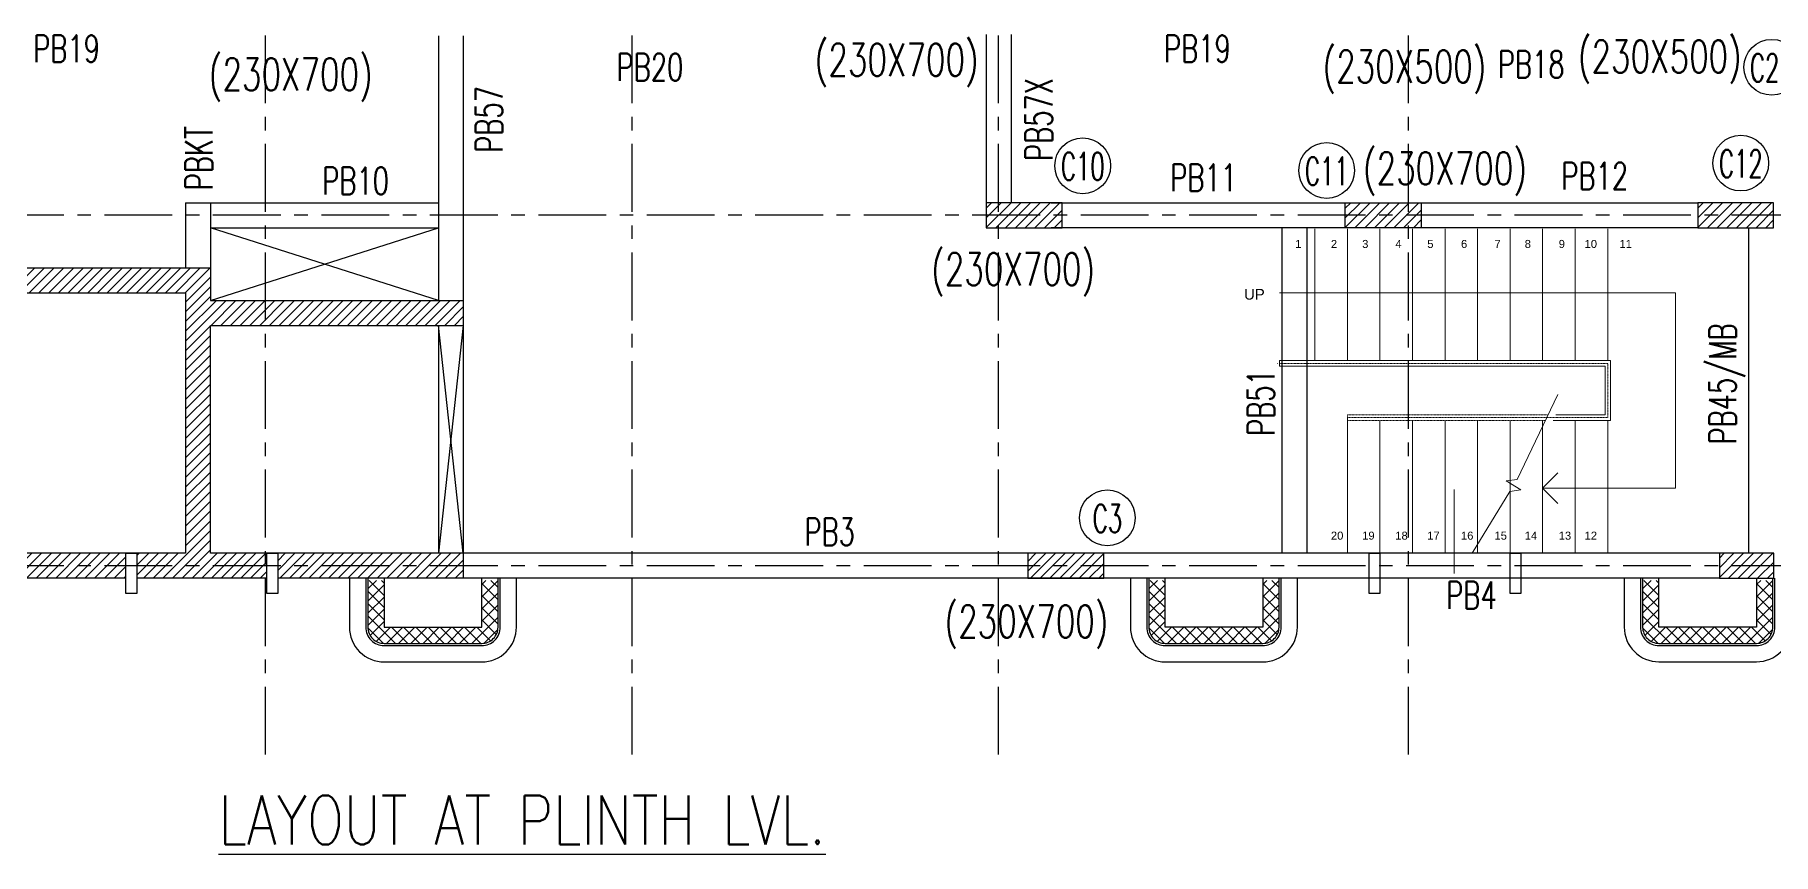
# Model space of a CAD drawing. Header units: millimetres. Extents: x 2659630 to 6742168, y -2425387 to -732288.
# Drawn here: x 2794846 to 2810872, y -957067 to -949518 of the extents above; entities that cross this region are included whole.
import ezdxf
from ezdxf.enums import TextEntityAlignment as Align

# ---------------------------------------------------------------- set-up
doc = ezdxf.new("R2010")
doc.units = ezdxf.units.MM
for name, pattern in [('CENTER', [2, 1.25, -0.25, 0.25, -0.25]), ('Hidden', [7.14375, 4.7625, -2.38125]), ('Overhead', [3.96875, 2.38125, -1.5875])]:
    doc.linetypes.add(name, pattern=pattern)
for name, color, linetype, lineweight in [('A-DETL-THIN', 151, 'Continuous', 18), ('A-FLOR-HRAL', 11, 'Continuous', 18), ('A-FLOR-HRAL-MBND', 5, 'Overhead', 18), ('A-STAIRS', 31, 'Continuous', 18), ('A-WALL', 113, 'Continuous', 9), ('G-ANNO-SYMB', 111, 'Continuous', 9), ('G-ANNO-TEXT', 231, 'Continuous', 9), ('S-STRS-MBND', 31, 'Overhead', 18)]:
    doc.layers.add(name, color=color, linetype=linetype, lineweight=lineweight)
for name, color, linetype in [('A-TEXT-0', 7, 'Continuous'), ('S-BEAM NO', 3, 'Continuous'), ('S-BEAM OUTER', 4, 'Continuous'), ('S-COLUMN', 1, 'Continuous'), ('S-COLUMN CIRCLE', 9, 'Continuous'), ('S-COLUMN HATCH', 8, 'Continuous'), ('S-COLUMN NO', 2, 'Continuous'), ('S-COLUMN SIZES', 2, 'Continuous'), ('S-GRIDE LINE', 8, 'CENTER'), ('S-TITIL', 6, 'Continuous')]:
    doc.layers.add(name, color=color, linetype=linetype)
doc.styles.add('Arial_3', font='arial.ttf', dxfattribs={"height": 97.584908})
doc.styles.add('Arial_4', font='arial.ttf', dxfattribs={"height": 73.76497})
doc.styles.add('ROMANS', font='r.shx', dxfattribs={"width": 0.7})
pattern_1 = [(45, (-427128.96, -191648.93), (-56.1266008, 56.1266008), []), (135, (-427128.96, -191648.93), (-56.1266008, -56.1266008), [])]
pattern_2 = [(45, (-419928.96, -191648.93), (-56.1266008, 56.1266008), []), (135, (-419928.96, -191648.93), (-56.1266008, -56.1266008), [])]
pattern_3 = [(45, (-415376.96, -191648.93), (-56.1266008, 56.1266008), []), (135, (-415376.96, -191648.93), (-56.1266008, -56.1266008), [])]

msp = doc.modelspace()

# ---------------------------------------------------------------- hatches: boundary and pattern name
at = {"layer": 'S-BEAM OUTER', "ltscale": 2500}
h = msp.add_hatch(dxfattribs=at)
h.set_pattern_fill('ANSI37', color=256, scale=25, style=0)
h.set_pattern_definition(pattern_1)
h.paths.add_polyline_path([(2797916.559, -954974.802), (2797916.559, -954750.006, 0.413814008), (2798066.559, -954899.802), (2798066.559, -954974.802), (2798966.56, -954974.803), (2798966.56, -954544.802), (2799116.56, -954544.802), (2799116.56, -954974.803, -0.414213562), (2798966.56, -955124.803), (2798066.56, -955124.803, -0.000000305), (2798066.559, -955124.803, -0.198911696), (2797960.493, -955080.868, -0.1989124), (2797916.559, -954974.802)])
h.paths.add_polyline_path([(2797916.56, -954544.802), (2798066.559, -954544.802), (2798066.559, -954899.802, -0.413814008), (2797916.559, -954750.006), (2797916.559, -954749.802)])
h = msp.add_hatch(dxfattribs=at)
h.set_pattern_fill('ANSI37', color=256, scale=25, style=0)
h.set_pattern_definition(pattern_1)
h.paths.add_polyline_path([(2797916.559, -954974.802), (2797916.559, -954750.006, 0.413814008), (2798066.559, -954899.802), (2798066.559, -954974.802), (2798966.56, -954974.803), (2798966.56, -954544.802), (2799116.56, -954544.802), (2799116.56, -954974.803, -0.414213562), (2798966.56, -955124.803), (2798066.56, -955124.803, -0.000000305), (2798066.559, -955124.803, -0.198911696), (2797960.493, -955080.868, -0.1989124), (2797916.559, -954974.802)])
h.paths.add_polyline_path([(2797916.56, -954544.802), (2798066.559, -954544.802), (2798066.559, -954899.802, -0.413814008), (2797916.559, -954750.006), (2797916.559, -954749.802)])
h = msp.add_hatch(dxfattribs=at)
h.set_pattern_fill('ANSI37', color=256, scale=25, style=0)
h.set_pattern_definition(pattern_1)
h.paths.add_polyline_path([(2797916.559, -954974.802), (2797916.559, -954750.006, 0.413814008), (2798066.559, -954899.802), (2798066.559, -954974.802), (2798966.56, -954974.803), (2798966.56, -954544.802), (2799116.56, -954544.802), (2799116.56, -954974.803, -0.414213562), (2798966.56, -955124.803), (2798066.56, -955124.803, -0.000000305), (2798066.559, -955124.803, -0.198911696), (2797960.493, -955080.868, -0.1989124), (2797916.559, -954974.802)])
h.paths.add_polyline_path([(2797916.56, -954544.802), (2798066.559, -954544.802), (2798066.559, -954899.802, -0.413814008), (2797916.559, -954750.006), (2797916.559, -954749.802)])
h = msp.add_hatch(dxfattribs=at)
h.set_pattern_fill('ANSI37', color=256, scale=25, style=0)
h.set_pattern_definition(pattern_2)
h.paths.add_polyline_path([(2805116.56, -954974.802), (2805116.56, -954750.006, 0.413814008), (2805266.56, -954899.802), (2805266.56, -954974.802), (2806166.561, -954974.802), (2806166.561, -954544.802), (2806316.561, -954544.802), (2806316.561, -954974.803, -0.414213562), (2806166.561, -955124.802), (2805266.56, -955124.802, -0.000000305), (2805266.56, -955124.802, -0.198911696), (2805160.494, -955080.868, -0.1989124)])
h.paths.add_polyline_path([(2805116.56, -954544.802), (2805266.56, -954544.802), (2805266.56, -954899.802, -0.413814008), (2805116.56, -954750.006), (2805116.56, -954749.801)])
h = msp.add_hatch(dxfattribs=at)
h.set_pattern_fill('ANSI37', color=256, scale=25, style=0)
h.set_pattern_definition(pattern_2)
h.paths.add_polyline_path([(2805116.56, -954974.802), (2805116.56, -954750.006, 0.413814008), (2805266.56, -954899.802), (2805266.56, -954974.802), (2806166.561, -954974.802), (2806166.561, -954544.802), (2806316.561, -954544.802), (2806316.561, -954974.803, -0.414213562), (2806166.561, -955124.802), (2805266.56, -955124.802, -0.000000305), (2805266.56, -955124.802, -0.198911696), (2805160.494, -955080.868, -0.1989124)])
h.paths.add_polyline_path([(2805116.56, -954544.802), (2805266.56, -954544.802), (2805266.56, -954899.802, -0.413814008), (2805116.56, -954750.006), (2805116.56, -954749.801)])
h = msp.add_hatch(dxfattribs=at)
h.set_pattern_fill('ANSI37', color=256, scale=25, style=0)
h.set_pattern_definition(pattern_2)
h.paths.add_polyline_path([(2805116.56, -954974.802), (2805116.56, -954750.006, 0.413814008), (2805266.56, -954899.802), (2805266.56, -954974.802), (2806166.561, -954974.802), (2806166.561, -954544.802), (2806316.561, -954544.802), (2806316.561, -954974.803, -0.414213562), (2806166.561, -955124.802), (2805266.56, -955124.802, -0.000000305), (2805266.56, -955124.802, -0.198911696), (2805160.494, -955080.868, -0.1989124)])
h.paths.add_polyline_path([(2805116.56, -954544.802), (2805266.56, -954544.802), (2805266.56, -954899.802, -0.413814008), (2805116.56, -954750.006), (2805116.56, -954749.801)])
h = msp.add_hatch(dxfattribs=at)
h.set_pattern_fill('ANSI37', color=256, scale=25, style=0)
h.set_pattern_definition(pattern_3)
h.paths.add_polyline_path([(2809668.559, -954974.802), (2809668.559, -954750.006, 0.413814008), (2809818.559, -954899.802), (2809818.559, -954974.802), (2810718.56, -954974.803), (2810718.56, -954544.802), (2810868.56, -954544.802), (2810868.56, -954974.803, -0.414213562), (2810718.56, -955124.803), (2809818.559, -955124.803, -0.000000305), (2809818.559, -955124.803, -0.198911696), (2809712.493, -955080.868, -0.1989124), (2809668.559, -954974.802)])
h.paths.add_polyline_path([(2809668.559, -954544.802), (2809818.559, -954544.802), (2809818.559, -954899.802, -0.413814008), (2809668.559, -954750.006), (2809668.559, -954749.802)])
h = msp.add_hatch(dxfattribs=at)
h.set_pattern_fill('ANSI37', color=256, scale=25, style=0)
h.set_pattern_definition(pattern_3)
h.paths.add_polyline_path([(2809668.559, -954974.802), (2809668.559, -954750.006, 0.413814008), (2809818.559, -954899.802), (2809818.559, -954974.802), (2810718.56, -954974.803), (2810718.56, -954544.802), (2810868.56, -954544.802), (2810868.56, -954974.803, -0.414213562), (2810718.56, -955124.803), (2809818.559, -955124.803, -0.000000305), (2809818.559, -955124.803, -0.198911696), (2809712.493, -955080.868, -0.1989124), (2809668.559, -954974.802)])
h.paths.add_polyline_path([(2809668.559, -954544.802), (2809818.559, -954544.802), (2809818.559, -954899.802, -0.413814008), (2809668.559, -954750.006), (2809668.559, -954749.802)])
h = msp.add_hatch(dxfattribs=at)
h.set_pattern_fill('ANSI37', color=256, scale=25, style=0)
h.set_pattern_definition(pattern_3)
h.paths.add_polyline_path([(2809668.559, -954974.802), (2809668.559, -954750.006, 0.413814008), (2809818.559, -954899.802), (2809818.559, -954974.802), (2810718.56, -954974.803), (2810718.56, -954544.802), (2810868.56, -954544.802), (2810868.56, -954974.803, -0.414213562), (2810718.56, -955124.803), (2809818.559, -955124.803, -0.000000305), (2809818.559, -955124.803, -0.198911696), (2809712.493, -955080.868, -0.1989124), (2809668.559, -954974.802)])
h.paths.add_polyline_path([(2809668.559, -954544.802), (2809818.559, -954544.802), (2809818.559, -954899.802, -0.413814008), (2809668.559, -954750.006), (2809668.559, -954749.802)])
at = {"layer": 'S-COLUMN HATCH'}
h = msp.add_hatch(dxfattribs=at)
h.set_pattern_fill('ANSI31', color=8, scale=20, angle=180)
h.set_pattern_definition([(225, (-613447.05, -182660.65), (44.9012806, -44.9012806), [])])
edge = h.paths.add_edge_path()
edge.add_line((2804316.56, -951294.801), (2803616.56, -951294.801))
edge.add_line((2804316.56, -951294.801), (2804316.56, -951064.801))
edge.add_line((2804316.56, -951064.801), (2803616.56, -951064.801))
edge.add_line((2803616.56, -951064.801), (2803616.56, -951294.801))
h = msp.add_hatch(dxfattribs=at)
h.set_pattern_fill('ANSI31', color=8, scale=20, angle=180)
h.set_pattern_definition([(225, (-610136.685, -182660.65), (44.9012806, -44.9012806), [])])
edge = h.paths.add_edge_path()
edge.add_line((2807626.927, -951294.803), (2806926.927, -951294.803))
edge.add_line((2807626.927, -951294.803), (2807626.927, -951064.803))
edge.add_line((2807626.927, -951064.803), (2806926.927, -951064.803))
edge.add_line((2806926.927, -951064.803), (2806926.927, -951294.803))
h = msp.add_hatch(dxfattribs=at)
h.set_pattern_fill('ANSI31', color=8, scale=20, angle=180)
h.set_pattern_definition([(225, (-606887.26, -182660.64), (44.9012806, -44.9012806), [])])
edge = h.paths.add_edge_path()
edge.add_line((2810876.352, -951294.793), (2810176.352, -951294.793))
edge.add_line((2810876.352, -951294.793), (2810876.352, -951064.793))
edge.add_line((2810876.352, -951064.793), (2810176.352, -951064.793))
edge.add_line((2810176.352, -951064.793), (2810176.352, -951294.793))
h = msp.add_hatch(dxfattribs=at)
h.set_pattern_fill('ANSI31', color=8, scale=20, angle=180)
h.set_pattern_definition([(225, (-631274.39, -185890.61), (44.9012806, -44.9012806), [])])
h.paths.add_polyline_path([(2793356.56, -951894.801), (2793356.56, -951664.801), (2793586.556, -951664.801), (2796236.556, -951664.801), (2796466.56, -951664.801), (2796466.56, -951964.801), (2798566.56, -951964.801), (2798566.56, -951964.801), (2798796.56, -951964.801), (2798796.56, -952194.801), (2798566.56, -952194.801), (2796466.56, -952194.801), (2796466.56, -954294.801), (2796986.559, -954294.801), (2796986.559, -954524.801), (2795786.559, -954524.801), (2795786.559, -954294.801), (2796236.56, -954294.801), (2796236.56, -951894.801), (2793586.56, -951894.801)])
h.paths.add_polyline_path([(2793356.56, -954524.801), (2793364.56, -954524.801), (2793514.56, -954524.801), (2794414.561, -954524.801), (2794564.561, -954524.801), (2794584.561, -954524.801), (2795686.559, -954524.801), (2795686.559, -954294.801), (2793586.56, -954294.801), (2793356.56, -954294.801)])
h.paths.add_polyline_path([(2797086.559, -954294.801), (2798566.56, -954294.801), (2798796.56, -954294.801), (2798796.56, -954524.241), (2798796.56, -954524.801), (2798066.559, -954524.801), (2797916.559, -954524.801), (2797896.559, -954524.801), (2797086.559, -954524.801)])
h = msp.add_hatch(dxfattribs=at)
h.set_pattern_fill('ANSI31', color=8, scale=20, angle=180)
h.set_pattern_definition([(225, (-613669.84, -185624.46), (44.9012806, -44.9012806), [])])
edge = h.paths.add_edge_path()
edge.add_line((2804701.107, -954524.801), (2804001.107, -954524.801))
edge.add_line((2804701.107, -954524.801), (2804701.107, -954294.537))
edge.add_line((2804701.107, -954294.537), (2804001.107, -954294.537))
edge.add_line((2804001.107, -954294.537), (2804001.107, -954524.801))
h = msp.add_hatch(dxfattribs=at)
h.set_pattern_fill('ANSI31', color=8, scale=20, angle=180)
h.set_pattern_definition([(225, (-608400.13, -185890.65), (44.9012806, -44.9012806), [])])
edge = h.paths.add_edge_path()
edge.add_line((2810876.56, -954524.801), (2810376.56, -954524.801))
edge.add_line((2810876.56, -954524.801), (2810876.56, -954294.806))
edge.add_line((2810876.56, -954294.806), (2810376.56, -954294.806))
edge.add_line((2810376.56, -954294.806), (2810376.56, -954524.801))

# ---------------------------------------------------------------- linework, layer by layer
at = {"layer": 'A-DETL-THIN'}
for p, q in [((2806319.591, -951895.059), (2809970.586, -951895.059)), ((2806319.591, -951895.059), (2809970.586, -951895.059)), ((2806319.591, -951895.059), (2809970.586, -951895.059)), ((2809970.586, -951895.059), (2809970.586, -953694.774)), ((2809970.586, -951895.059), (2809970.586, -953694.774)), ((2809970.586, -951895.059), (2809970.586, -953694.774)), ((2806306.587, -952545.086), (2806301.587, -952545.086)), ((2806306.587, -952545.086), (2806301.587, -952545.086)), ((2806306.587, -952545.086), (2806301.587, -952545.086)), ((2809970.586, -953694.774), (2808746.558, -953694.774)), ((2809970.586, -953694.774), (2808746.558, -953694.774)), ((2809970.586, -953694.774), (2808746.558, -953694.774))]:
    msp.add_line(p, q, dxfattribs=at)
msp.add_lwpolyline([(2808887.979, -953553.353), (2808746.558, -953694.774), (2808887.979, -953836.195)], dxfattribs=at)
msp.add_lwpolyline([(2808887.979, -953553.353), (2808746.558, -953694.774), (2808887.979, -953836.195)], dxfattribs=at)
msp.add_lwpolyline([(2808887.979, -953553.353), (2808746.558, -953694.774), (2808887.979, -953836.195)], dxfattribs=at)
at = {"layer": 'A-FLOR-HRAL'}
for p, q in [((2806321.56, -952519.801), (2806321.56, -952569.801)), ((2806321.56, -952519.801), (2809346.56, -952519.801)), ((2806321.56, -952519.801), (2809346.56, -952519.801)), ((2806321.56, -952519.801), (2809346.56, -952519.801)), ((2806321.56, -952519.801), (2806321.56, -952569.801)), ((2806321.56, -952519.801), (2806321.56, -952569.801)), ((2806321.56, -952569.801), (2809321.56, -952569.801)), ((2806321.56, -952569.801), (2809321.56, -952569.801)), ((2806321.56, -952569.801), (2809321.56, -952569.801)), ((2809321.56, -952569.801), (2809321.56, -953020.201)), ((2809321.56, -952569.801), (2809321.56, -953020.201)), ((2809321.56, -952569.801), (2809321.56, -953020.201)), ((2809346.56, -952519.801), (2809371.56, -952519.801)), ((2809346.56, -952519.801), (2809371.56, -952519.801)), ((2809346.56, -952519.801), (2809371.56, -952519.801)), ((2809371.56, -952519.801), (2809371.56, -953070.201)), ((2809371.56, -952519.801), (2809371.56, -953070.201)), ((2809371.56, -952519.801), (2809371.56, -953070.201)), ((2808844.184, -953070.201), (2809371.56, -953070.201)), ((2808844.184, -953070.201), (2809371.56, -953070.201)), ((2808844.184, -953070.201), (2809371.56, -953070.201)), ((2808868.088, -953020.201), (2809321.56, -953020.201)), ((2808868.088, -953020.201), (2809321.56, -953020.201)), ((2808868.088, -953020.201), (2809321.56, -953020.201))]:
    msp.add_line(p, q, dxfattribs=at)
at = {"layer": 'A-FLOR-HRAL-MBND'}
for p, q in [((2806946.558, -953020.201), (2806946.558, -953070.201)), ((2808796.347, -953020.201), (2806946.558, -953020.201)), ((2808796.347, -953020.201), (2806946.558, -953020.201)), ((2806946.558, -953020.201), (2806946.558, -953070.201)), ((2806946.558, -953020.201), (2806946.558, -953070.201)), ((2808796.347, -953020.201), (2806946.558, -953020.201)), ((2808772.443, -953070.201), (2806946.558, -953070.201)), ((2808772.443, -953070.201), (2806946.558, -953070.201)), ((2808772.443, -953070.201), (2806946.558, -953070.201))]:
    msp.add_line(p, q, dxfattribs=at)
at = {"layer": 'A-STAIRS'}
for p, q in [((2806346.56, -951306.801), (2806346.56, -952519.801)), ((2806346.56, -951306.801), (2806346.56, -952519.801)), ((2806346.56, -951306.801), (2806346.56, -952519.801)), ((2806646.56, -951306.801), (2806646.56, -952519.801)), ((2806646.56, -951306.801), (2806646.56, -952519.801)), ((2806646.56, -951306.801), (2806646.56, -952519.801)), ((2806946.56, -951306.801), (2806946.56, -952519.801)), ((2806946.56, -951306.801), (2806946.56, -952519.801)), ((2806946.56, -951306.801), (2806946.56, -952519.801)), ((2807246.56, -951306.801), (2807246.56, -952519.801)), ((2807246.56, -951306.801), (2807246.56, -952519.801)), ((2807246.56, -951306.801), (2807246.56, -952519.801)), ((2807546.56, -951306.801), (2807546.56, -952519.801)), ((2807546.56, -951306.801), (2807546.56, -952519.801)), ((2807546.56, -951306.801), (2807546.56, -952519.801)), ((2807846.56, -951306.801), (2807846.56, -952519.801)), ((2807846.56, -951306.801), (2807846.56, -952519.801)), ((2807846.56, -951306.801), (2807846.56, -952519.801)), ((2808146.56, -951306.801), (2808146.56, -952519.801)), ((2808146.56, -951306.801), (2808146.56, -952519.801)), ((2808146.56, -951306.801), (2808146.56, -952519.801)), ((2808446.56, -951306.801), (2808446.56, -952519.801)), ((2808446.56, -951306.801), (2808446.56, -952519.801)), ((2808446.56, -951306.801), (2808446.56, -952519.801)), ((2808746.56, -951306.801), (2808746.56, -952519.801)), ((2808746.56, -951306.801), (2808746.56, -952519.801)), ((2808746.56, -951306.801), (2808746.56, -952519.801)), ((2809046.56, -951306.801), (2809046.56, -952519.801)), ((2809046.56, -951306.801), (2809046.56, -952519.801)), ((2809046.56, -951306.801), (2809046.56, -952519.801)), ((2809346.56, -951306.801), (2809346.56, -952519.801)), ((2809346.56, -951306.801), (2809346.56, -952519.801)), ((2809346.56, -951306.801), (2809346.56, -952519.801)), ((2809046.558, -953556.209), (2809046.558, -953070.201)), ((2809046.558, -953556.209), (2809046.558, -953070.201)), ((2809046.558, -953556.209), (2809046.558, -953070.201)), ((2809346.558, -954282.801), (2809346.558, -953070.201)), ((2809346.558, -954282.801), (2809346.558, -953070.201)), ((2809346.558, -954282.801), (2809346.558, -953070.201)), ((2808746.558, -954282.801), (2808746.558, -953274.403)), ((2809046.558, -954282.801), (2809046.558, -953556.209)), ((2808446.558, -954282.801), (2808446.558, -953723.875))]:
    msp.add_line(p, q, dxfattribs=at)
at = {"layer": 'A-STAIRS', "linetype": 'Hidden'}
for p, q in [((2806946.558, -954282.801), (2806946.558, -953044.801)), ((2807246.558, -954282.801), (2807246.558, -953070.201)), ((2807546.558, -954282.801), (2807546.558, -953070.201)), ((2807846.558, -954282.801), (2807846.558, -953070.201)), ((2808146.558, -954282.801), (2808146.558, -953070.201)), ((2808446.558, -953723.875), (2808446.558, -953070.201)), ((2808446.558, -953723.875), (2808446.558, -953070.201)), ((2808446.558, -953723.875), (2808446.558, -953070.201)), ((2808746.558, -953274.403), (2808746.558, -953070.201)), ((2808746.558, -953274.403), (2808746.558, -953070.201)), ((2808746.558, -953274.403), (2808746.558, -953070.201))]:
    msp.add_line(p, q, dxfattribs=at)
at = {"layer": 'A-STAIRS'}
msp.add_lwpolyline([(2808886.538, -952831.552), (2808511.718, -953615.555), (2808410.891, -953628.461), (2808546.442, -953711.089), (2808445.616, -953723.996), (2808097.667, -954294.807)], dxfattribs=at)
at = {"layer": 'A-WALL', "color": 1}
for p, q in [((2806926.927, -951294.801), (2806926.927, -951064.803, -0.197)), ((2806926.927, -951294.801), (2806926.927, -951064.803, -0.197)), ((2806926.927, -951294.801), (2806926.927, -951064.803, -0.197)), ((2804001.107, -954524.801, -0.002), (2804001.107, -954294.537, -0.057)), ((2804001.107, -954524.801, -0.002), (2804001.107, -954294.537, -0.057)), ((2804001.107, -954524.801, -0.002), (2804001.107, -954294.537, -0.057))]:
    msp.add_line(p, q, dxfattribs=at)
at = {"layer": 'G-ANNO-SYMB'}
msp.add_line((2807930.729, -954480.004), (2807930.729, -953707.731), dxfattribs=at)
at = {"layer": 'S-BEAM OUTER'}
for p, q in [((2798566.561, -949526.493, -0.178), (2798566.56, -951964.801, -0.002)), ((2798566.561, -949526.493, -0.178), (2798566.56, -951964.801, -0.002)), ((2798566.561, -949526.493, -0.178), (2798566.56, -951964.801, -0.002)), ((2798796.559, -949526.493, -0.013), (2798796.56, -951964.801)), ((2798796.559, -949526.493, -0.013), (2798796.56, -951964.801)), ((2798796.559, -949526.493, -0.013), (2798796.56, -951964.801)), ((2803616.525, -949514.801, 0.006), (2803616.559, -951064.801, 0)), ((2803616.525, -949514.801, 0.006), (2803616.559, -951064.801, 0)), ((2803616.525, -949514.801, 0.006), (2803616.559, -951064.801, 0)), ((2803846.525, -949514.801, 0.006), (2803846.531, -951064.801)), ((2803846.525, -949514.801, 0.006), (2803846.531, -951064.801)), ((2803846.525, -949514.801, 0.006), (2803846.531, -951064.801)), ((2796236.556, -951064.8, 0.007), (2798566.561, -951064.801, -0.067)), ((2796236.556, -951064.8, 0.007), (2798566.561, -951064.801, -0.067)), ((2796236.556, -951064.8, 0.007), (2798566.561, -951064.801, -0.067)), ((2796236.556, -951064.8, 0), (2796236.556, -951664.803, 0)), ((2796236.556, -951064.8, 0), (2796236.556, -951664.803, 0)), ((2796236.556, -951064.8, 0), (2796236.556, -951664.803, 0)), ((2796466.556, -951064.851, -0.061), (2796466.556, -951664.803, 0)), ((2796466.556, -951064.851, -0.061), (2796466.556, -951664.803, 0)), ((2796466.556, -951064.851, -0.061), (2796466.556, -951664.803, 0)), ((2804216.56, -951064.782, 0), (2806926.718, -951064.787, 0.006)), ((2804216.56, -951064.782, 0), (2806926.718, -951064.787, 0.006)), ((2804216.56, -951064.782, 0), (2806926.718, -951064.787, 0.006)), ((2807626.927, -951064.788, 0.007), (2810176.352, -951064.792, 0.013)), ((2807726.927, -951064.788, 0.007), (2810076.352, -951064.792, 0.012)), ((2807726.927, -951064.788, 0.007), (2810076.352, -951064.792, 0.012)), ((2796466.556, -951294.801, 0.006), (2798566.56, -951294.801)), ((2796466.556, -951294.801, 0.006), (2798566.56, -951294.801)), ((2796466.556, -951294.801, 0.006), (2798566.56, -951294.801)), ((2806926.718, -951294.801, 0.009), (2804216.56, -951294.801, 0.001)), ((2806926.718, -951294.801, 0.009), (2804216.56, -951294.801, 0.001)), ((2806926.718, -951294.801, 0.009), (2804216.56, -951294.801, 0.001)), ((2806346.56, -954294.752, -0.048), (2806346.56, -951294.801, 0.007)), ((2806346.56, -954294.752, -0.048), (2806346.56, -951294.801, 0.007)), ((2806346.56, -954294.752, -0.048), (2806346.56, -951294.801, 0.007)), ((2806576.56, -954294.752, -0.048), (2806576.56, -951294.801, 0.007)), ((2806576.56, -954294.752, -0.048), (2806576.56, -951294.801, 0.007)), ((2806576.56, -954294.752, -0.048), (2806576.56, -951294.801, 0.007)), ((2810176.352, -951294.801, 0.02), (2807626.927, -951294.801, 0.011)), ((2810076.352, -951294.801, 0.019), (2807726.927, -951294.801, 0.011)), ((2810076.352, -951294.801, 0.019), (2807726.927, -951294.801, 0.011)), ((2810646.56, -954294.806), (2810646.56, -951294.793)), ((2810646.56, -954294.806), (2810646.56, -951294.793)), ((2810646.56, -954294.806), (2810646.56, -951294.793))]:
    msp.add_line(p, q, dxfattribs=at)
at = {"layer": 'S-BEAM OUTER', "ltscale": 2500}
for p, q in [((2796466.56, -951964.801), (2798566.56, -951294.801)), ((2798566.56, -951964.801), (2796466.56, -951294.801)), ((2796466.56, -951964.801), (2798566.56, -951294.801)), ((2798566.56, -951964.801), (2796466.56, -951294.801)), ((2796466.56, -951964.801), (2798566.56, -951294.801)), ((2798566.56, -951964.801), (2796466.56, -951294.801)), ((2798066.559, -954524.801), (2798066.559, -954974.802)), ((2798066.559, -954524.801), (2798066.559, -954974.802)), ((2798066.559, -954524.801), (2798066.559, -954974.802)), ((2798966.56, -954974.802), (2798966.56, -954524.801)), ((2798966.56, -954974.802), (2798966.56, -954524.801)), ((2798966.56, -954974.802), (2798966.56, -954524.801)), ((2805266.56, -954974.802), (2805266.56, -954524.241, 0.017)), ((2805266.56, -954974.802), (2805266.56, -954524.241, 0.017)), ((2805266.56, -954974.802), (2805266.56, -954524.241, 0.017)), ((2806166.561, -954524.801), (2806166.561, -954974.802)), ((2806166.561, -954524.801), (2806166.561, -954974.802)), ((2806166.561, -954524.801), (2806166.561, -954974.802)), ((2809818.559, -954974.802), (2809818.559, -954524.239, 0.021)), ((2809818.559, -954974.802), (2809818.559, -954524.239, 0.021)), ((2809818.559, -954974.802), (2809818.559, -954524.239, 0.021)), ((2810718.56, -954524.801), (2810718.56, -954974.802)), ((2810718.56, -954524.801), (2810718.56, -954974.802)), ((2810718.56, -954524.801), (2810718.56, -954974.802)), ((2798066.559, -954974.802), (2798966.56, -954974.802)), ((2798066.559, -954974.802), (2798966.56, -954974.802)), ((2798066.559, -954974.802), (2798966.56, -954974.802)), ((2806166.561, -954974.802), (2805266.56, -954974.802)), ((2806166.561, -954974.802), (2805266.56, -954974.802)), ((2806166.561, -954974.802), (2805266.56, -954974.802)), ((2810718.56, -954974.802), (2809818.559, -954974.802)), ((2810718.56, -954974.802), (2809818.559, -954974.802)), ((2810718.56, -954974.802), (2809818.559, -954974.802))]:
    msp.add_line(p, q, dxfattribs=at)
at = {"layer": 'S-BEAM OUTER', "extrusion": (-3.54727e-08, -1.28399e-09, 1)}
for p, q in [((2804001.107, -954294.508, -0.031), (2798781.955, -954294.241, -0.06)), ((2804001.107, -954294.508, -0.031), (2798781.955, -954294.241, -0.06)), ((2804001.107, -954294.508, -0.031), (2798781.955, -954294.241, -0.06)), ((2810376.56, -954294.822, 0.002), (2804701.107, -954294.532, -0.029)), ((2810376.56, -954294.822, 0.002), (2804801.107, -954294.537, -0.028)), ((2810376.56, -954294.822, 0.002), (2804801.107, -954294.537, -0.028)), ((2810376.56, -954524.241, 0.002), (2798781.955, -954524.241, -0.06)), ((2810076.56, -954524.241, 0.001), (2798781.955, -954524.241, -0.06)), ((2810076.56, -954524.241, 0.001), (2798781.955, -954524.241, -0.06))]:
    msp.add_line(p, q, dxfattribs=at)
at = {"layer": 'S-BEAM OUTER', "ltscale": 2500}
for points in [[(2797746.559, -954524.801), (2797746.559, -954974.802, 0.198911821), (2797840.284, -955201.075, 0.198913074), (2798066.559, -955294.802), (2798966.56, -955294.802, 0.198912367), (2799192.834, -955201.076, 0.198912367), (2799286.56, -954974.802), (2799286.56, -954524.801)], [(2797896.559, -954524.801), (2797896.559, -954974.802, 0.198911468), (2797946.35, -955095.01, 0.198913427), (2798066.559, -955144.802), (2798966.56, -955144.802, 0.198912367), (2799086.768, -955095.01, 0.198912367), (2799136.56, -954974.802), (2799136.56, -954524.801)], [(2797896.559, -954524.801), (2797896.559, -954974.802, 0.198911468), (2797946.35, -955095.01, 0.198913427), (2798066.559, -955144.802), (2798966.56, -955144.802, 0.198912367), (2799086.768, -955095.01, 0.198912367), (2799136.56, -954974.802), (2799136.56, -954524.801)], [(2797896.559, -954524.801), (2797896.559, -954974.802, 0.198911468), (2797946.35, -955095.01, 0.198913427), (2798066.559, -955144.802), (2798966.56, -955144.802, 0.198912367), (2799086.768, -955095.01, 0.198912367), (2799136.56, -954974.802), (2799136.56, -954524.801)], [(2797916.559, -954524.801), (2797916.559, -954974.802, 0.198912689), (2797960.493, -955080.868, 0.198912046), (2798066.559, -955124.802), (2798966.56, -955124.802, 0.198912367), (2799072.626, -955080.868, 0.198912367), (2799116.56, -954974.802), (2799116.56, -954524.801)], [(2797916.559, -954524.801), (2797916.559, -954974.802, 0.198912689), (2797960.493, -955080.868, 0.198912046), (2798066.559, -955124.802), (2798966.56, -955124.802, 0.198912367), (2799072.626, -955080.868, 0.198912367), (2799116.56, -954974.802), (2799116.56, -954524.801)], [(2797916.559, -954524.801), (2797916.559, -954974.802, 0.198912689), (2797960.493, -955080.868, 0.198912046), (2798066.559, -955124.802), (2798966.56, -955124.802, 0.198912367), (2799072.626, -955080.868, 0.198912367), (2799116.56, -954974.802), (2799116.56, -954524.801)], [(2804946.56, -954524.801), (2804946.56, -954974.802, 0.198911794), (2805040.285, -955201.075, 0.198913101), (2805266.56, -955294.802), (2806166.561, -955294.802, 0.198912367), (2806392.835, -955201.076, 0.198912367), (2806486.561, -954974.802), (2806486.561, -954524.801)], [(2805096.56, -954524.801), (2805096.56, -954974.802, 0.19891181), (2805146.351, -955095.01, 0.198913086), (2805266.56, -955144.802), (2806166.561, -955144.802, 0.198912367), (2806286.769, -955095.01, 0.198912367), (2806336.561, -954974.802), (2806336.561, -954524.801)], [(2805096.56, -954524.801), (2805096.56, -954974.802, 0.19891181), (2805146.351, -955095.01, 0.198913086), (2805266.56, -955144.802), (2806166.561, -955144.802, 0.198912367), (2806286.769, -955095.01, 0.198912367), (2806336.561, -954974.802), (2806336.561, -954524.801)], [(2805096.56, -954524.801), (2805096.56, -954974.802, 0.19891181), (2805146.351, -955095.01, 0.198913086), (2805266.56, -955144.802), (2806166.561, -955144.802, 0.198912367), (2806286.769, -955095.01, 0.198912367), (2806336.561, -954974.802), (2806336.561, -954524.801)], [(2805116.56, -954524.801), (2805116.56, -954974.802, 0.198912689), (2805160.494, -955080.868, 0.198912046), (2805266.56, -955124.802), (2806166.561, -955124.802, 0.198912367), (2806272.627, -955080.868, 0.198912367), (2806316.561, -954974.802), (2806316.561, -954524.801)], [(2805116.56, -954524.801), (2805116.56, -954974.802, 0.198912689), (2805160.494, -955080.868, 0.198912046), (2805266.56, -955124.802), (2806166.561, -955124.802, 0.198912367), (2806272.627, -955080.868, 0.198912367), (2806316.561, -954974.802), (2806316.561, -954524.801)], [(2805116.56, -954524.801), (2805116.56, -954974.802, 0.198912689), (2805160.494, -955080.868, 0.198912046), (2805266.56, -955124.802), (2806166.561, -955124.802, 0.198912367), (2806272.627, -955080.868, 0.198912367), (2806316.561, -954974.802), (2806316.561, -954524.801)], [(2809498.559, -954524.239), (2809498.559, -954974.24, 0.198912059), (2809592.284, -955200.514, 0.198912837), (2809818.559, -955294.24), (2810718.56, -955294.24, 0.198912367), (2810944.834, -955200.514, 0.198912367), (2811038.56, -954974.24), (2811038.56, -954524.239)], [(2809648.559, -954524.239), (2809648.559, -954974.24, 0.19891181), (2809698.35, -955094.448, 0.198913086), (2809818.559, -955144.24), (2810718.56, -955144.24, 0.198912367), (2810838.768, -955094.448, 0.198912367), (2810888.56, -954974.24), (2810888.56, -954524.239)], [(2809648.559, -954524.239), (2809648.559, -954974.24, 0.19891181), (2809698.35, -955094.448, 0.198913086), (2809818.559, -955144.24), (2810718.56, -955144.24, 0.198912367), (2810838.768, -955094.448, 0.198912367), (2810888.56, -954974.24), (2810888.56, -954524.239)], [(2809648.559, -954524.239), (2809648.559, -954974.24, 0.19891181), (2809698.35, -955094.448, 0.198913086), (2809818.559, -955144.24), (2810718.56, -955144.24, 0.198912367), (2810838.768, -955094.448, 0.198912367), (2810888.56, -954974.24), (2810888.56, -954524.239)], [(2809668.559, -954524.239), (2809668.559, -954974.24, 0.198912689), (2809712.493, -955080.306, 0.198912046), (2809818.559, -955124.24), (2810718.56, -955124.24, 0.198912367), (2810824.626, -955080.306, 0.198912367), (2810868.56, -954974.24), (2810868.56, -954524.239)], [(2809668.559, -954524.239), (2809668.559, -954974.24, 0.198912689), (2809712.493, -955080.306, 0.198912046), (2809818.559, -955124.24), (2810718.56, -955124.24, 0.198912367), (2810824.626, -955080.306, 0.198912367), (2810868.56, -954974.24), (2810868.56, -954524.239)], [(2809668.559, -954524.239), (2809668.559, -954974.24, 0.198912689), (2809712.493, -955080.306, 0.198912046), (2809818.559, -955124.24), (2810718.56, -955124.24, 0.198912367), (2810824.626, -955080.306, 0.198912367), (2810868.56, -954974.24), (2810868.56, -954524.239)]]:
    msp.add_lwpolyline(points, format="xyb", dxfattribs=at)
at = {"layer": 'S-COLUMN', "color": 1}
for p, q in [((2798566.56, -952194.79), (2798566.453, -954294.23, -0.06)), ((2798796.56, -954294.801), (2798566.56, -952194.801)), ((2798796.56, -952194.801), (2798566.56, -954294.801)), ((2798796.56, -952194.801), (2798566.56, -954294.801)), ((2798796.56, -954294.801), (2798566.56, -952194.801)), ((2798796.56, -954294.801), (2798566.56, -952194.801)), ((2798796.56, -952194.801), (2798566.56, -954294.801)), ((2798796.56, -952194.801), (2798796.453, -954294.242, -0.06))]:
    msp.add_line(p, q, dxfattribs=at)
for points in [[(2803616.56, -951294.801), (2804316.56, -951294.801), (2804316.56, -951064.801), (2803616.56, -951064.801), (2803616.56, -951294.801)], [(2810176.352, -951294.793), (2810876.352, -951294.793), (2810876.352, -951064.793), (2810176.352, -951064.793), (2810176.352, -951294.793)], [(2793356.56, -951664.801), (2796466.56, -951664.801), (2796466.56, -951964.801), (2798796.56, -951964.801), (2798796.56, -952194.801)], [(2793356.56, -951894.801), (2796236.56, -951894.801), (2796236.56, -954294.801), (2793356.56, -954294.801)], [(2798796.56, -954294.801), (2796466.56, -954294.801), (2796466.56, -952194.801), (2798796.56, -952194.801)], [(2798796.56, -954294.801), (2798796.56, -954524.801), (2797086.559, -954524.801), (2797086.559, -954664.301), (2796986.559, -954664.301), (2796986.559, -954524.801), (2795786.559, -954524.801), (2795786.559, -954664.301), (2795686.559, -954664.301), (2795686.559, -954524.801), (2793356.56, -954524.801), (2793356.56, -954294.779)], [(2804001.107, -954524.801), (2804701.107, -954524.801), (2804701.107, -954294.537), (2804001.107, -954294.537), (2804001.107, -954524.801)], [(2810376.56, -954524.801), (2810876.56, -954524.801), (2810876.56, -954294.806), (2810376.56, -954294.806), (2810376.56, -954524.801)]]:
    msp.add_lwpolyline(points, dxfattribs=at)
at = {"layer": 'S-COLUMN', "ltscale": 2500}
msp.add_lwpolyline([(2806926.927, -951064.803), (2807626.927, -951064.803), (2807626.927, -951294.801), (2806926.927, -951294.801), (2806926.927, -951064.803)], dxfattribs=at)
at = {"layer": 'S-COLUMN', "color": 1}
for points in [[(2795686.559, -954294.801), (2795786.559, -954294.801), (2795786.559, -954664.301), (2795686.559, -954664.301)], [(2795686.559, -954294.801), (2795786.559, -954294.801), (2795786.559, -954664.301), (2795686.559, -954664.301)], [(2795686.559, -954294.801), (2795786.559, -954294.801), (2795786.559, -954664.301), (2795686.559, -954664.301)], [(2796986.559, -954294.801), (2797086.559, -954294.801), (2797086.559, -954664.301), (2796986.559, -954664.301)], [(2796986.559, -954294.801), (2797086.559, -954294.801), (2797086.559, -954664.301), (2796986.559, -954664.301)], [(2796986.559, -954294.801), (2797086.559, -954294.801), (2797086.559, -954664.301), (2796986.559, -954664.301)]]:
    msp.add_lwpolyline(points, close=True, dxfattribs=at)
at = {"layer": 'S-COLUMN', "ltscale": 2500}
for points in [[(2807146.561, -954294.801), (2807246.561, -954294.801), (2807246.561, -954664.301), (2807146.561, -954664.301)], [(2807146.561, -954294.801), (2807246.561, -954294.801), (2807246.561, -954664.301), (2807146.561, -954664.301)], [(2807146.561, -954294.801), (2807246.561, -954294.801), (2807246.561, -954664.301), (2807146.561, -954664.301)], [(2808446.561, -954294.801), (2808546.561, -954294.801), (2808546.561, -954664.301), (2808446.561, -954664.301)], [(2808446.561, -954294.801), (2808546.561, -954294.801), (2808546.561, -954664.301), (2808446.561, -954664.301)], [(2808446.561, -954294.801), (2808546.561, -954294.801), (2808546.561, -954664.301), (2808446.561, -954664.301)]]:
    msp.add_lwpolyline(points, close=True, dxfattribs=at)
at = {"layer": 'S-COLUMN CIRCLE'}
for centre in [(2810858.638, -949817.312, -0.012), (2804506.337, -950724.48, 0), (2806755.633, -950767.696, 0), (2810572.825, -950699.746, 0), (2804733.617, -953968.34, 0)]:
    msp.add_circle(centre, 257.143, dxfattribs=at)
at = {"layer": 'S-GRIDE LINE', "ltscale": 500}
for p, q in [((2796971.56, -956148.641), (2796971.56, -936826.965)), ((2796971.56, -956148.641), (2796971.56, -936826.965)), ((2796971.56, -956148.641), (2796971.56, -936826.965)), ((2800351.56, -956148.641), (2800351.56, -936826.965)), ((2800351.56, -956148.641), (2800351.56, -936826.965)), ((2800351.56, -956148.641), (2800351.56, -936826.965)), ((2803731.56, -956148.641), (2803731.56, -936826.965)), ((2803731.56, -956148.641), (2803731.56, -936826.965)), ((2803731.56, -956148.641), (2803731.56, -936826.965)), ((2807511.56, -956148.641), (2807511.56, -936826.965)), ((2807511.56, -956148.641), (2807511.56, -936826.965)), ((2807511.56, -956148.641), (2807511.56, -936826.965)), ((2826113.321, -951179.801), (2773622.623, -951179.801)), ((2826113.321, -951179.801), (2773622.623, -951179.801)), ((2826113.321, -951179.801), (2773622.623, -951179.801)), ((2826113.321, -954409.801), (2773622.623, -954409.801)), ((2826113.321, -954409.801), (2773622.623, -954409.801)), ((2826113.321, -954409.801), (2773622.623, -954409.801))]:
    msp.add_line(p, q, dxfattribs=at)
at = {"layer": 'S-STRS-MBND'}
for p, q in [((2806321.56, -952544.801), (2809346.56, -952544.801)), ((2806321.56, -952544.801), (2809346.56, -952544.801)), ((2806321.56, -952544.801), (2809346.56, -952544.801)), ((2809346.56, -952544.801), (2809346.56, -953044.801)), ((2809346.56, -952544.801), (2809346.56, -953044.801)), ((2809346.56, -952544.801), (2809346.56, -953044.801)), ((2809346.56, -953044.801), (2806946.558, -953044.801)), ((2809346.56, -953044.801), (2806946.558, -953044.801)), ((2809346.56, -953044.801), (2806946.558, -953044.801))]:
    msp.add_line(p, q, dxfattribs=at)

# ---------------------------------------------------------------- texts
at = {"layer": 'A-TEXT-0', "color": 7, "insert": (2809455.006, -951407.825), "char_height": 73.765, "width": 136.8, "attachment_point": 1, "line_spacing_factor": 0.938532, "style": 'Arial_4', "bg_fill": 3, "box_fill_scale": 1.25, "bg_fill_color": 0, "bg_fill_transparency": 0}
msp.add_mtext('11', dxfattribs=at)
at = {"layer": 'G-ANNO-TEXT', "color": 7, "insert": (2806184.738, -951859.226), "char_height": 98.3533, "width": 226.8, "attachment_point": 3, "line_spacing_factor": 0.938532, "style": 'Arial_3', "bg_fill": 3, "box_fill_scale": 1.25, "bg_fill_color": 0, "bg_fill_transparency": 0}
msp.add_mtext('UP', dxfattribs=at)
at = {"layer": 'S-BEAM NO', "style": 'ROMANS', "width": 0.7}
for s, p in [('PB19', (2795138.92, -949645.66, 0)), ('PB19', (2805564.118, -949645.906, 0)), ('PB20', (2800517.335, -949815.884, -0.006)), ('PB18', (2808641.22, -949789.604, -0.038)), ('PB12', (2809227.204, -950818.968, 0.077)), ('PB10', (2797803.841, -950863.618, 0.003)), ('PB11', (2805621.779, -950834.025, 0.073)), ('PB3', (2802173.84, -954096.977, -0.033)), ('PB4', (2808090.699, -954680.756, 0.25))]:
    msp.add_text(s, height=250, dxfattribs=at).set_placement(p, align=Align.MIDDLE_CENTER)
for s, p in [('PB57', (2799034.155, -950298.169, -0.091)), ('PB57X', (2804101.588, -950298.169, -0.091)), ('PBKT', (2796357.865, -950654.414, -0.039)), ('PB45/MB', (2810406.194, -952734.209, -0.001)), ('PB51', (2806149.248, -952905.91, 0.026))]:
    msp.add_text(s, height=250, rotation=90, dxfattribs=at).set_placement(p, align=Align.MIDDLE_CENTER)
at = {"layer": 'S-COLUMN NO', "style": 'ROMANS', "width": 0.6}
for s, p in [('C21', (2810860.006, -949822.843, -0.012)), ('C10', (2804507.706, -950730.01)), ('C11', (2806757.002, -950773.226)), ('C12', (2810574.193, -950705.276)), ('C3', (2804734.985, -953973.87))]:
    msp.add_text(s, height=257.1429, dxfattribs=at).set_placement(p, align=Align.MIDDLE_CENTER)
at = {"layer": 'S-COLUMN SIZES', "lineweight": -2, "style": 'ROMANS', "width": 0.7}
for s, p in [('(230X700)', (2802791.73, -949747.985, 0)), ('(230X500)', (2809826.912, -949717.144, 0.077)), ('(230X700)', (2797205.854, -949882.263, 0)), ('(230X500)', (2807473.038, -949809.619)), ('(230X700)', (2807846.41, -950748.279, 0)), ('(230X700)', (2803865.516, -951677.08, 0)), ('(230X700)', (2803988.012, -954923.121, 0))]:
    msp.add_text(s, height=300, dxfattribs=at).set_placement(p, align=Align.MIDDLE_CENTER)
at = {"layer": 'S-TITIL', "lineweight": 30, "style": 'ROMANS', "width": 0.8}
msp.add_text('%%uLAYOUT AT PLINTH LVL.', height=450, dxfattribs=at).set_placement((2796538.019, -956976.716))
msp.add_text('%%uLAYOUT AT PLINTH LVL.', height=450, dxfattribs=at).set_placement((2796538.019, -956976.716))
msp.add_text('%%uLAYOUT AT PLINTH LVL.', height=450, dxfattribs=at).set_placement((2796538.019, -956976.716))

# ---------------------------------------------------------------- next in the draw order: texts
at = {"layer": 'A-TEXT-0', "color": 7, "char_height": 73.765, "attachment_point": 1, "line_spacing_factor": 0.938532, "style": 'Arial_4', "bg_fill": 3, "box_fill_scale": 1.25, "bg_fill_color": 0, "bg_fill_transparency": 0}
for s, insert, width in [('1', (2806465.202, -951407.825), 68.4), ('2', (2806794.871, -951407.825), 68.4), ('3', (2807083.065, -951407.825), 68.4), ('4', (2807388.302, -951407.825), 68.4), ('5', (2807683.075, -951407.825), 68.4), ('6', (2807993.766, -951407.825), 68.4), ('7', (2808302.811, -951407.825), 68.4), ('8', (2808581.51, -951407.825), 68.4), ('9', (2808894.837, -951407.825), 68.4), ('10', (2809133.326, -951407.825), 136.8), ('11', (2809455.006, -951407.825), 136.8), ('20', (2806794.871, -954095.01), 68.4), ('19', (2807083.065, -954095.01), 68.4), ('18', (2807388.302, -954095.01), 68.4), ('17', (2807683.075, -954095.01), 68.4), ('16', (2807993.766, -954095.01), 68.4), ('15', (2808302.811, -954095.01), 68.4), ('14', (2808581.51, -954095.01), 68.4), ('13', (2808894.837, -954095.01), 68.4), ('12', (2809133.326, -954095.01), 68.4)]:
    msp.add_mtext(s, dxfattribs=dict(at, insert=insert, width=width))
at = {"layer": 'G-ANNO-TEXT', "color": 7, "insert": (2806184.738, -951859.226), "char_height": 98.3533, "width": 226.8, "attachment_point": 3, "line_spacing_factor": 0.938532, "style": 'Arial_3', "bg_fill": 3, "box_fill_scale": 1.25, "bg_fill_color": 0, "bg_fill_transparency": 0}
msp.add_mtext('UP', dxfattribs=at)

# ---------------------------------------------------------------- next in the draw order: texts
at = {"layer": 'A-TEXT-0', "color": 7, "char_height": 73.765, "attachment_point": 1, "line_spacing_factor": 0.938532, "style": 'Arial_4', "bg_fill": 3, "box_fill_scale": 1.25, "bg_fill_color": 0, "bg_fill_transparency": 0}
for s, insert, width in [('1', (2806465.202, -951407.825), 68.4), ('2', (2806794.871, -951407.825), 68.4), ('3', (2807083.065, -951407.825), 68.4), ('4', (2807388.302, -951407.825), 68.4), ('5', (2807683.075, -951407.825), 68.4), ('6', (2807993.766, -951407.825), 68.4), ('7', (2808302.811, -951407.825), 68.4), ('8', (2808581.51, -951407.825), 68.4), ('9', (2808894.837, -951407.825), 68.4), ('10', (2809133.326, -951407.825), 136.8), ('11', (2809455.006, -951407.825), 136.8), ('20', (2806794.871, -954095.01), 68.4), ('19', (2807083.065, -954095.01), 68.4), ('18', (2807388.302, -954095.01), 68.4), ('17', (2807683.075, -954095.01), 68.4), ('16', (2807993.766, -954095.01), 68.4), ('15', (2808302.811, -954095.01), 68.4), ('14', (2808581.51, -954095.01), 68.4), ('13', (2808894.837, -954095.01), 68.4), ('12', (2809133.326, -954095.01), 68.4)]:
    msp.add_mtext(s, dxfattribs=dict(at, insert=insert, width=width))
at = {"layer": 'G-ANNO-TEXT', "color": 7, "insert": (2806184.738, -951859.226), "char_height": 98.3533, "width": 226.8, "attachment_point": 3, "line_spacing_factor": 0.938532, "style": 'Arial_3', "bg_fill": 3, "box_fill_scale": 1.25, "bg_fill_color": 0, "bg_fill_transparency": 0}
msp.add_mtext('UP', dxfattribs=at)

# ---------------------------------------------------------------- next in the draw order: linework, layer by layer
at = {"layer": 'A-STAIRS', "linetype": 'Hidden'}
for p, q in [((2806946.558, -954282.801), (2806946.558, -953044.801)), ((2807246.558, -954282.801), (2807246.558, -953070.201)), ((2807546.558, -954282.801), (2807546.558, -953070.201)), ((2807846.558, -954282.801), (2807846.558, -953070.201)), ((2808146.558, -954282.801), (2808146.558, -953070.201))]:
    msp.add_line(p, q, dxfattribs=at)
at = {"layer": 'A-STAIRS'}
for p, q in [((2808746.558, -954282.801), (2808746.558, -953274.403)), ((2809046.558, -954282.801), (2809046.558, -953556.209)), ((2808446.558, -954282.801), (2808446.558, -953723.875))]:
    msp.add_line(p, q, dxfattribs=at)
msp.add_lwpolyline([(2808886.538, -952831.552), (2808511.718, -953615.555), (2808410.891, -953628.461), (2808546.442, -953711.089), (2808445.616, -953723.996), (2808097.667, -954294.807)], dxfattribs=at)
at = {"layer": 'G-ANNO-SYMB'}
msp.add_line((2807930.729, -954480.004), (2807930.729, -953707.731), dxfattribs=at)

# ---------------------------------------------------------------- next in the draw order: texts
at = {"layer": 'A-TEXT-0', "color": 7, "char_height": 73.765, "attachment_point": 1, "line_spacing_factor": 0.938532, "style": 'Arial_4', "bg_fill": 3, "box_fill_scale": 1.25, "bg_fill_color": 0, "bg_fill_transparency": 0}
for s, insert, width in [('1', (2806465.202, -951407.825), 68.4), ('2', (2806794.871, -951407.825), 68.4), ('3', (2807083.065, -951407.825), 68.4), ('4', (2807388.302, -951407.825), 68.4), ('5', (2807683.075, -951407.825), 68.4), ('6', (2807993.766, -951407.825), 68.4), ('7', (2808302.811, -951407.825), 68.4), ('8', (2808581.51, -951407.825), 68.4), ('9', (2808894.837, -951407.825), 68.4), ('10', (2809133.326, -951407.825), 136.8)]:
    msp.add_mtext(s, dxfattribs=dict(at, insert=insert, width=width))

# ---------------------------------------------------------------- next in the draw order: texts
at = {"layer": 'A-TEXT-0', "color": 7, "char_height": 73.765, "width": 68.4, "attachment_point": 1, "line_spacing_factor": 0.938532, "style": 'Arial_4', "bg_fill": 3, "box_fill_scale": 1.25, "bg_fill_color": 0, "bg_fill_transparency": 0}
for s, insert in [('20', (2806794.871, -954095.01)), ('19', (2807083.065, -954095.01)), ('18', (2807388.302, -954095.01)), ('17', (2807683.075, -954095.01)), ('16', (2807993.766, -954095.01)), ('15', (2808302.811, -954095.01)), ('14', (2808581.51, -954095.01)), ('13', (2808894.837, -954095.01)), ('12', (2809133.326, -954095.01))]:
    msp.add_mtext(s, dxfattribs=dict(at, insert=insert))

# ---------------------------------------------------------------- next in the draw order: linework, layer by layer
at = {"layer": 'A-STAIRS', "linetype": 'Hidden'}
for p, q in [((2806946.558, -954282.801), (2806946.558, -953044.801)), ((2807246.558, -954282.801), (2807246.558, -953070.201)), ((2807546.558, -954282.801), (2807546.558, -953070.201)), ((2807846.558, -954282.801), (2807846.558, -953070.201)), ((2808146.558, -954282.801), (2808146.558, -953070.201))]:
    msp.add_line(p, q, dxfattribs=at)
at = {"layer": 'A-STAIRS'}
for p, q in [((2808746.558, -954282.801), (2808746.558, -953274.403)), ((2809046.558, -954282.801), (2809046.558, -953556.209)), ((2808446.558, -954282.801), (2808446.558, -953723.875))]:
    msp.add_line(p, q, dxfattribs=at)
msp.add_lwpolyline([(2808886.538, -952831.552), (2808511.718, -953615.555), (2808410.891, -953628.461), (2808546.442, -953711.089), (2808445.616, -953723.996), (2808097.667, -954294.807)], dxfattribs=at)
at = {"layer": 'G-ANNO-SYMB'}
msp.add_line((2807930.729, -954480.004), (2807930.729, -953707.731), dxfattribs=at)

doc.saveas('drawing.dxf')
